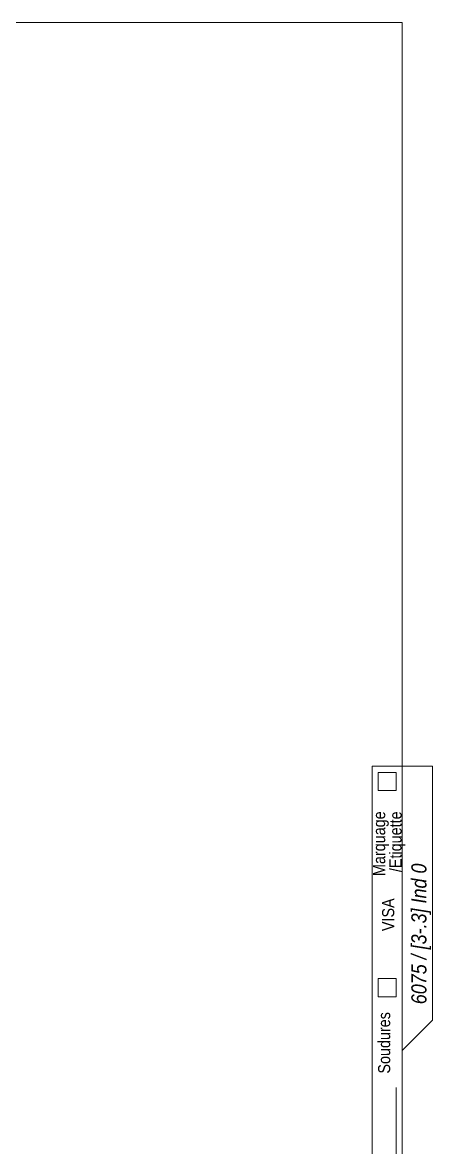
# Model space of a CAD drawing. Header units: millimetres. Extents: x 2 to 584, y 5 to 405.
# Drawn here: x 516.2 to 584, y 219 to 405 of the extents above; entities that cross this region are included whole.
import ezdxf

# ---------------------------------------------------------------- set-up
doc = ezdxf.new("R2010")
doc.units = ezdxf.units.MM
doc.layers.add('Autre type objet', color=1, linetype='Continuous', lineweight=0)
doc.layers.add('Feuille dessin', color=5, linetype='Continuous', lineweight=0)
doc.styles.add('ARIAL', font='ARIAL.TTF')
doc.styles.add('ARIAL_ITALIC', font='ARIALI.TTF')

# ---------------------------------------------------------------- blocks, each defined once
blk = doc.blocks.new('*A67')
at = {"layer": 'Feuille dessin', "linetype": 'Continuous', "lineweight": 0}
for p, q in [((579, 405), (5, 405)), ((579, 5), (579, 405))]:
    blk.add_line(p, q, dxfattribs=at)
blk = doc.blocks.new('*A68')
at = {"layer": 'Autre type objet', "linetype": 'Continuous', "lineweight": 0}
for p, q in [((574, 37), (574, 282)), ((574, 282), (584, 282)), ((575, 281), (575, 278)), ((578, 281), (575, 281)), ((578, 278), (578, 281)), ((579, 37), (579, 282)), ((584, 282), (584, 240)), ((575, 278), (578, 278)), ((578, 246.898947), (575, 246.898947)), ((575, 246.898947), (575, 243.898947)), ((578, 243.898947), (578, 246.898947)), ((575, 243.898947), (578, 243.898947)), ((584, 240), (579, 235)), ((578, 206.87143), (578, 228.87143))]:
    blk.add_line(p, q, dxfattribs=at)
at = {"layer": 'Autre type objet', "width": 0.85}
for s, height, style, p in [('Marquage', 2, 'ARIAL', (576.175102, 263.861793)), ('/Etiquette', 2, 'ARIAL', (578.882157, 264.509258)), ('6075 / [3-.3] Ind 0', 2.5, 'ARIAL_ITALIC', (583, 242.657715)), ('VISA', 2, 'ARIAL', (577.660159, 254.754913)), ('Soudures', 2, 'ARIAL', (577, 231.189963))]:
    blk.add_text(s, height=height, rotation=90, dxfattribs=dict(at, style=style)).set_placement(p)

msp = doc.modelspace()

# ---------------------------------------------------------------- block references
at = {"lineweight": 0}
for name in ['*A67', '*A68']:
    msp.add_blockref(name, (0, 0), dxfattribs=at)

doc.saveas('drawing.dxf')
